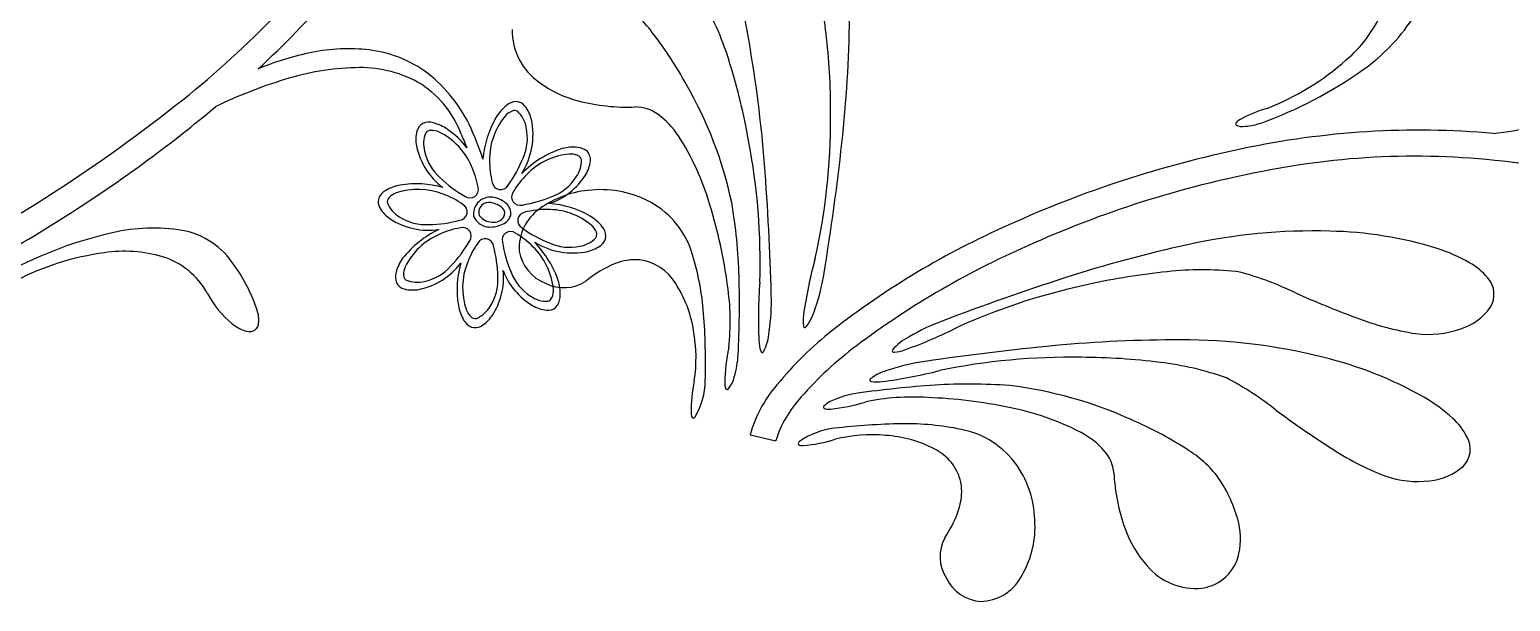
# Model space of a CAD drawing. Extents: x -4 to 4, y -4.07 to 4.07.
# Drawn here: x -0.791 to 0.5, y 1.86 to 2.359 of the extents above; entities that cross this region are included whole.
import ezdxf

# ---------------------------------------------------------------- set-up
doc = ezdxf.new("R2010")
doc.units = 0

msp = doc.modelspace()

# ---------------------------------------------------------------- linework, layer by layer
at = {"color": 7, "linetype": 'CONTINUOUS'}
msp.add_line((-0.162766, 2.005795), (-0.140362, 2.000418), dxfattribs=at)
msp.add_line((-0.162766, 2.005795), (-0.140362, 2.000418), dxfattribs=at)
for centre, radius, start, end in [((-0.663054, 2.264353), 0.506552, 9.824486, 23.957227), ((-0.663054, 2.264353), 0.506552, 9.824486, 23.957227), ((-1.18554, 2.958048), 0.84544, 308.21869, 323.287729), ((-1.124807, 2.903968), 0.787222, 312.658192, 326.048086), ((-0.357164, 2.325338), 0.262511, 5.838953, 18.830246), ((-0.357164, 2.325338), 0.262511, 5.838953, 18.830246), ((-0.329201, 2.296253), 0.101356, 35.655213, 56.617239), ((-0.329201, 2.296253), 0.101356, 35.655213, 56.617239), ((-0.431881, 2.254703), 0.26252, 16.562347, 29.553411), ((-0.431881, 2.254703), 0.26252, 16.562347, 29.553411), ((-1.237939, 2.38571), 1.162023, 353.801439, 359.219694), ((-1.237939, 2.38571), 1.162023, 353.801439, 359.219694), ((0.279084, 2.423518), 0.119434, 310.576633, 335.192745), ((0.279084, 2.423518), 0.119434, 310.576633, 335.192745), ((0.27906, 2.45705), 0.16166, 304.867862, 326.676636), ((0.27906, 2.45705), 0.16166, 304.867862, 326.676636), ((-0.315509, 2.358334), 0.05456, 178.952488, 235.761341), ((-0.315509, 2.358334), 0.05456, 178.952488, 235.761341), ((-0.513805, 2.150199), 0.336671, 28.640225, 37.539056), ((-0.513805, 2.150199), 0.336671, 28.640225, 37.539056), ((-1.30856, 2.150127), 1.162084, 4.525177, 9.943202), ((-1.30856, 2.150127), 1.162084, 4.525177, 9.943202), ((-0.646985, 2.289884), 0.554466, 359.322972, 366.436822), ((-0.646985, 2.289884), 0.554466, 359.322972, 366.436822), ((-0.49419, 2.090819), 0.253579, 101.489695, 112.533495), ((-0.512693, 2.185996), 0.156625, 83.352696, 101.792068), ((-0.507297, 2.236139), 0.106196, 55.3348, 83.11248), ((-0.500116, 2.098777), 0.227408, 91.679444, 107.479915), ((-0.502581, 2.220086), 0.106084, 61.789247, 92.26907), ((-0.520987, 2.221402), 0.126136, 26.027523, 54.027848), ((-0.710039, 2.165946), 0.554469, 10.046179, 17.160029), ((-0.710039, 2.165946), 0.554469, 10.046179, 17.160029), ((0.159118, 2.621075), 0.364838, 289.796366, 305.596381), ((0.159118, 2.621075), 0.364838, 289.796366, 305.596381), ((0.203377, 2.506023), 0.231377, 291.399878, 311.526406), ((0.203377, 2.506023), 0.231377, 291.399878, 311.526406), ((-0.445426, 1.913243), 0.420817, 106.994511, 115.7494), ((-0.49774, 2.237125), 0.088862, 20.47842, 59.345413), ((-0.287823, 2.392404), 0.098374, 233.594787, 255.480778), ((-0.287823, 2.392404), 0.098374, 233.594787, 255.480778), ((-0.528215, 2.133427), 0.357443, 12.105939, 29.892795), ((-0.528215, 2.133427), 0.357443, 12.105939, 29.892795), ((-0.269546, 2.462094), 0.17042, 255.406289, 272.267059), ((-0.269546, 2.462094), 0.17042, 255.406289, 272.267059), ((-1.531709, 3.395907), 1.403609, 296.773173, 308.2628), ((-1.402374, 3.213945), 1.203642, 302.842061, 310.027576), ((-0.349434, 2.26203), 0.040321, 129.559691, 148.767577), ((-0.366064, 2.282684), 0.01381, 91.789342, 130.941718), ((-0.367014, 2.286207), 0.010294, 38.170021, 87.111519), ((-0.382506, 2.273927), 0.030063, 13.362493, 38.322677), ((-0.262646, 2.258668), 0.03314, 53.386762, 90.273706), ((-0.262646, 2.258668), 0.03314, 53.386762, 90.273706), ((-0.286779, 2.225829), 0.073892, 33.586873, 53.55306), ((-0.286779, 2.225829), 0.073892, 33.586873, 53.55306), ((0.326019, 2.164383), 0.131875, 106.846615, 117.630424), ((0.326019, 2.164383), 0.131875, 106.846615, 117.630424), ((-0.443088, 2.268308), 0.010294, 117.140097, 166.082908), ((-0.442508, 2.264705), 0.013811, 73.3076, 112.459976), ((-0.449187, 2.23904), 0.040324, 55.484982, 74.69173), ((-0.467988, 2.211875), 0.073361, 37.082368, 55.407429), ((-0.610985, 2.178892), 0.225664, 17.382097, 25.699395), ((-0.305843, 2.237781), 0.090187, 149.953983, 174.575078), ((-0.415227, 2.267716), 0.063351, 327.590879, 371.987746), ((-0.654982, 2.281755), 0.562427, 347.482196, 360.16072), ((-0.654982, 2.281755), 0.562427, 347.482196, 360.16072), ((0.261833, 2.277022), 0.001456, 131.569125, 222.48105), ((0.261833, 2.277022), 0.001456, 131.569125, 222.48105), ((0.266419, 2.287245), 0.012554, 243.207884, 281.399004), ((0.266419, 2.287245), 0.012554, 243.207884, 281.399004), ((0.271104, 2.269079), 0.013652, 117.218624, 138.576039), ((0.271104, 2.269079), 0.013652, 117.218624, 138.576039), ((0.419814, 1.538648), 0.732891, 84.886794, 102.125905), ((0.419814, 1.538648), 0.732891, 84.886794, 102.125905), ((0.263828, 2.333999), 0.059278, 274.908039, 288.543449), ((0.263828, 2.333999), 0.059278, 274.908039, 288.543449), ((0.424543, 2.763544), 0.498615, 276.97943, 284.998939), ((0.424543, 2.763544), 0.498615, 276.97943, 284.998939), ((-0.423917, 2.263475), 0.030065, 165.930444, 190.889948), ((0.866545, 2.793455), 1.384535, 202.294231, 202.836706), ((-0.415617, 2.143637), 0.226707, 16.044838, 32.878481), ((-0.415617, 2.143637), 0.226707, 16.044838, 32.878481), ((-0.716386, 2.156468), 0.562432, 358.205623, 370.884147), ((-0.716386, 2.156468), 0.562432, 358.205623, 370.884147), ((-2.327363, 2.509365), 2.258436, 350.772944, 353.666915), ((-2.327363, 2.509365), 2.258436, 350.772944, 353.666915), ((-0.394319, 2.269851), 0.060338, 191.525672, 233.147102), ((-0.298984, 2.171507), 0.0884, 108.053622, 135.230848), ((-0.316784, 2.216389), 0.040324, 84.559263, 103.765556), ((-0.313938, 2.242755), 0.013811, 46.790677, 85.941717), ((-0.312118, 2.245918), 0.010293, 353.167892, 402.11136), ((0.46108, 1.312906), 0.962291, 101.704713, 114.451095), ((0.46108, 1.312906), 0.962291, 101.704713, 114.451095), ((0.416445, 1.581607), 0.667218, 81.585578, 100.886768), ((0.416445, 1.581607), 0.667218, 81.585578, 100.886768), ((-0.331758, 2.24819), 0.030064, 328.361725, 353.321909), ((-2.402102, 2.068909), 2.258632, 1.496652, 4.390393), ((-2.402102, 2.068909), 2.258632, 1.496652, 4.390393), ((0.457489, 1.333358), 0.918774, 100.476366, 113.957846), ((0.457489, 1.333358), 0.918774, 100.476366, 113.957846), ((-0.460209, 2.184018), 0.040324, 100.485213, 119.691734), ((-0.453701, 2.140154), 0.084655, 74.098823, 99.41338), ((-0.35603, 2.263451), 0.058734, 288.167039, 328.107249), ((-0.292561, 2.128445), 0.091226, 61.328766, 95.072265), ((-0.292561, 2.128445), 0.091226, 61.328766, 95.072265), ((-0.476591, 2.209025), 0.010294, 162.13988, 211.083348), ((-0.473633, 2.206888), 0.013811, 118.308388, 157.460319), ((-0.389127, 2.1985), 0.014654, 90.180483, 188.759704), ((-0.390411, 2.19982), 0.008772, 75.767362, 197.473465), ((-0.389563, 2.192027), 0.021131, 47.725726, 88.943519), ((-0.392285, 2.187286), 0.021419, 49.42589, 79.153374), ((-0.382532, 2.198879), 0.011347, 350.567595, 410.720415), ((-0.295513, 2.133904), 0.085563, 93.425742, 126.439412), ((-0.295513, 2.133904), 0.085563, 93.425742, 126.439412), ((-0.344498, 2.123063), 0.084853, 59.903024, 85.416792), ((-0.287266, 2.141213), 0.077498, 16.272227, 60.234394), ((-0.287266, 2.141213), 0.077498, 16.272227, 60.234394), ((-0.629769, 2.130864), 0.457662, 1.610682, 9.752652), ((-0.629769, 2.130864), 0.457662, 1.610682, 9.752652), ((-1.632089, 3.569228), 1.62672, 296.679053, 302.853356), ((-0.459618, 2.219164), 0.030065, 210.930156, 235.889886), ((-0.443056, 2.245003), 0.060751, 236.623057, 278.643432), ((-0.389586, 2.202345), 0.015284, 203.426288, 261.362358), ((-0.387441, 2.2055), 0.014059, 216.252547, 270.004855), ((-0.385836, 2.201439), 0.010126, 260.886664, 326.647556), ((-0.383887, 2.201816), 0.013433, 286.922596, 339.080497), ((-0.382943, 2.199069), 0.006418, 330.121255, 404.346803), ((-0.322401, 2.168756), 0.041565, 125.157801, 183.686665), ((-0.322401, 2.168756), 0.041565, 125.157801, 183.686665), ((-0.322857, 2.161996), 0.040325, 39.560196, 58.76649), ((-0.600054, 2.081765), 0.421145, 7.418884, 17.199291), ((-0.600054, 2.081765), 0.421145, 7.418884, 17.199291), ((-0.637315, 1.826351), 0.364829, 103.453479, 119.253722), ((-0.682587, 2.024436), 0.161659, 82.373355, 104.182129), ((-0.669941, 2.116975), 0.068261, 35.071061, 82.585242), ((-0.394796, 2.103317), 0.090519, 115.612265, 141.418442), ((-0.389115, 2.210016), 0.022949, 263.077782, 293.465963), ((-0.3022, 2.178628), 0.013811, 1.789565, 40.941495), ((0.355269, 1.525793), 0.724747, 113.802517, 128.018362), ((0.355269, 1.525793), 0.724747, 113.802517, 128.018362), ((0.328224, 1.677116), 0.506532, 88.393419, 102.526617), ((0.328224, 1.677116), 0.506532, 88.393419, 102.526617), ((0.336188, 1.847558), 0.335949, 72.732935, 88.936174), ((0.336188, 1.847558), 0.335949, 72.732935, 88.936174), ((-0.420674, 2.107565), 0.096583, 18.958763, 43.449358), ((-0.317195, 2.227409), 0.062982, 238.016092, 282.084701), ((-0.310958, 2.195072), 0.030064, 283.364361, 308.323413), ((-0.298677, 2.179578), 0.010293, 308.16811, 357.109827), ((0.383393, 1.479367), 0.755304, 113.318841, 126.926618), ((0.383393, 1.479367), 0.755304, 113.318841, 126.926618), ((0.468045, 1.036663), 1.162069, 102.407438, 107.825463), ((0.468045, 1.036663), 1.162069, 102.407438, 107.825463), ((0.391856, 2.029824), 0.145377, 60.158341, 72.361567), ((0.391856, 2.029824), 0.145377, 60.158341, 72.361567), ((-0.695198, 1.935167), 0.231386, 97.524156, 117.649775), ((-0.707898, 2.046432), 0.119432, 73.857129, 98.473466), ((-0.694176, 2.097664), 0.066414, 28.403834, 72.939718), ((-0.731163, 2.068555), 0.146257, 17.835565, 36.8154), ((-0.432332, 2.136919), 0.040323, 145.483752, 164.690728), ((-0.463138, 2.191783), 0.060334, 281.52372, 323.148254), ((-0.333437, 2.132404), 0.084662, 164.099775, 189.411842), ((-0.328205, 2.171843), 0.036137, 189.171715, 249.297602), ((-0.328205, 2.171843), 0.036137, 189.171715, 249.297602), ((-0.244499, 2.066229), 0.095813, 111.935048, 129.75448), ((-0.244499, 2.066229), 0.095813, 111.935048, 129.75448), ((-0.262714, 2.111474), 0.047038, 85.243505, 111.942223), ((-0.262714, 2.111474), 0.047038, 85.243505, 111.942223), ((-0.264735, 2.11535), 0.043406, 31.380835, 82.158646), ((-0.264735, 2.11535), 0.043406, 31.380835, 82.158646), ((-0.438569, 2.093828), 0.236037, 4.354444, 17.022687), ((-0.438569, 2.093828), 0.236037, 4.354444, 17.022687), ((0.275954, 2.054924), 0.396033, 164.636053, 171.971532), ((0.275954, 2.054924), 0.396033, 164.636053, 171.971532), ((0.436662, 2.106679), 0.056421, 39.549813, 60.789305), ((0.436662, 2.106679), 0.056421, 39.549813, 60.789305), ((-0.457996, 2.143599), 0.01381, 163.309156, 202.461531), ((-0.436599, 2.142447), 0.059006, 326.206595, 366.445498), ((-0.321585, 2.170568), 0.06034, 200.87089, 239.220012), ((-1.082068, 2.121238), 0.910059, 357.133583, 361.416058), ((-1.082068, 2.121238), 0.910059, 357.133583, 361.416058), ((-0.279964, 2.175973), 0.184072, 341.015057, 351.0169), ((-0.279964, 2.175973), 0.184072, 341.015057, 351.0169), ((0.808661, -0.005276), 2.258263, 107.960108, 110.854308), ((0.808661, -0.005276), 2.258263, 107.960108, 110.854308), ((0.255079, 1.596208), 0.554481, 95.190681, 102.304303), ((0.255079, 1.596208), 0.554481, 95.190681, 102.304303), ((0.231391, 1.88723), 0.262523, 82.797281, 95.788116), ((0.231391, 1.88723), 0.262523, 82.797281, 95.788116), ((0.192827, 1.88426), 0.272947, 63.999995, 74.818563), ((0.192827, 1.88426), 0.272947, 63.999995, 74.818563), ((0.464252, 2.128335), 0.021375, 327.6201, 401.881074), ((0.464252, 2.128335), 0.021375, 327.6201, 401.881074), ((-0.559277, 2.169717), 0.086523, 207.880492, 230.802055), ((-0.461598, 2.143018), 0.010294, 207.140425, 256.08258), ((-0.456764, 2.162189), 0.030065, 255.928588, 280.888093), ((-0.32494, 2.168763), 0.034658, 242.432657, 303.579338), ((-0.32494, 2.168763), 0.034658, 242.432657, 303.579338), ((-0.368497, 2.129348), 0.040326, 354.560278, 373.765889), ((-0.317167, 2.080277), 0.106465, 8.898815, 32.802192), ((-0.317167, 2.080277), 0.106465, 8.898815, 32.802192), ((-0.377874, 2.105164), 0.19788, 353.225046, 369.00727), ((-0.377874, 2.105164), 0.19788, 353.225046, 369.00727), ((0.240511, 2.106819), 0.396038, 175.359974, 182.695453), ((0.240511, 2.106819), 0.396038, 175.359974, 182.695453), ((0.248724, 1.586753), 0.562425, 101.466475, 114.144999), ((0.248724, 1.586753), 0.562425, 101.466475, 114.144999), ((0.712595, 3.034441), 0.989374, 246.145686, 249.436301), ((0.712595, 3.034441), 0.989374, 246.145686, 249.436301), ((-0.377308, 2.125897), 0.040325, 190.485327, 209.69162), ((-0.336693, 2.144324), 0.030065, 238.362178, 263.321456), ((-0.338965, 2.124683), 0.010293, 263.167673, 312.111579), ((-0.342129, 2.126503), 0.01381, 316.791394, 355.942879), ((-0.328233, 2.122314), 0.184077, 351.737719, 361.739333), ((-0.328233, 2.122314), 0.184077, 351.737719, 361.739333), ((0.442139, 2.145411), 0.049262, 287.111998, 324.618542), ((0.442139, 2.145411), 0.049262, 287.111998, 324.618542), ((-0.615507, 2.106168), 0.024642, 349.851505, 376.947828), ((-0.400179, 2.112473), 0.01381, 208.308882, 247.46059), ((-0.412454, 2.126488), 0.030065, 300.928957, 325.888461), ((-0.790223, 2.067698), 0.588661, 358.563425, 364.291581), ((-0.790223, 2.067698), 0.588661, 358.563425, 364.291581), ((-0.084751, 2.105271), 0.031836, 171.027266, 187.991747), ((-0.084751, 2.105271), 0.031836, 171.027266, 187.991747), ((-0.150649, 2.128125), 0.046334, 322.164409, 344.94574), ((-0.150649, 2.128125), 0.046334, 322.164409, 344.94574), ((0.06953, 1.932758), 0.184068, 110.610631, 120.612703), ((0.06953, 1.932758), 0.184068, 110.610631, 120.612703), ((0.456547, 2.3443), 0.253285, 248.830484, 261.125808), ((0.456547, 2.3443), 0.253285, 248.830484, 261.125808), ((-0.590928, 2.131318), 0.036763, 231.207768, 249.736625), ((-0.599082, 2.108013), 0.012084, 247.735747, 286.627009), ((-0.598308, 2.103082), 0.007169, 291.981404, 349.906946), ((-0.402316, 2.109515), 0.010294, 252.137682, 301.080056), ((-0.341433, 2.072881), 0.131631, 351.215085, 370.445501), ((-0.341433, 2.072881), 0.131631, 351.215085, 370.445501), ((-0.192269, 2.09936), 0.046335, 332.888407, 355.669738), ((-0.192269, 2.09936), 0.046335, 332.888407, 355.669738), ((0.104508, 1.849434), 0.315336, 128.342178, 140.634302), ((0.104508, 1.849434), 0.315336, 128.342178, 140.634302), ((-0.115014, 2.10057), 0.001293, 167.745538, 317.899519), ((-0.115014, 2.10057), 0.001293, 167.745538, 317.899519), ((-0.003399, 2.049773), 0.046333, 116.680765, 139.462777), ((-0.003399, 2.049773), 0.046333, 116.680765, 139.462777), ((-0.161076, 2.452874), 0.396039, 289.655528, 296.991007), ((-0.161076, 2.452874), 0.396039, 289.655528, 296.991007), ((0.428026, 2.178751), 0.085359, 262.898939, 289.582057), ((0.428026, 2.178751), 0.085359, 262.898939, 289.582057), ((-0.019358, 2.048107), 0.165489, 168.245446, 178.855455), ((-0.019358, 2.048107), 0.165489, 168.245446, 178.855455), ((-0.123268, 2.089166), 0.031836, 181.749322, 198.71403), ((-0.123268, 2.089166), 0.031836, 181.749322, 198.71403), ((-0.152129, 2.078917), 0.001293, 178.473685, 328.626082), ((-0.152129, 2.078917), 0.001293, 178.473685, 328.626082), ((0.124935, 1.825174), 0.323587, 127.1294, 138.676636), ((0.124935, 1.825174), 0.323587, 127.1294, 138.676636), ((-0.037569, 2.079122), 0.001293, 143.73362, 293.884719), ((-0.037569, 2.079122), 0.001293, 143.73362, 293.884719), ((-0.039064, 2.109711), 0.031836, 273.636037, 290.600518), ((-0.039064, 2.109711), 0.031836, 273.636037, 290.600518), ((0.319243, -0.164516), 2.258445, 95.493823, 98.387793), ((0.319243, -0.164516), 2.258445, 95.493823, 98.387793), ((0.211558, 0.926566), 1.162068, 89.94112, 95.359145), ((0.211558, 0.926566), 1.162068, 89.94112, 95.359145), ((0.213281, 1.582081), 0.506553, 75.92711, 90.059851), ((0.213281, 1.582081), 0.506553, 75.92711, 90.059851), ((-0.252696, 2.079422), 0.079633, 343.223577, 357.341249), ((-0.252696, 2.079422), 0.079633, 343.223577, 357.341249), ((0.015876, 1.887556), 0.184071, 98.144524, 108.146367), ((0.015876, 1.887556), 0.184071, 98.144524, 108.146367), ((0.116153, 1.511028), 0.562426, 89.00011, 101.678634), ((0.116153, 1.511028), 0.562426, 89.00011, 101.678634), ((0.1244, 1.518887), 0.554484, 82.724426, 89.838047), ((0.1244, 1.518887), 0.554484, 82.724426, 89.838047), ((0.164092, 1.808164), 0.262523, 70.330991, 83.321827), ((0.164092, 1.808164), 0.262523, 70.330991, 83.321827), ((0.257854, 1.746801), 0.335953, 60.266741, 76.469752), ((0.257854, 1.746801), 0.335953, 60.266741, 76.469752), ((-0.083537, 2.025729), 0.13064, 168.050865, 180.546595), ((-0.083537, 2.025729), 0.13064, 168.050865, 180.546595), ((-0.266172, 2.053939), 0.064433, 329.811489, 359.111833), ((-0.266172, 2.053939), 0.064433, 329.811489, 359.111833), ((-0.201455, 2.062022), 0.025619, 320.255608, 347.409333), ((-0.201455, 2.062022), 0.025619, 320.255608, 347.409333), ((-0.057104, 2.053591), 0.001293, 131.268227, 281.41875), ((-0.057104, 2.053591), 0.001293, 131.268227, 281.41875), ((-0.030075, 2.017558), 0.046333, 104.215116, 126.997128), ((-0.030075, 2.017558), 0.046333, 104.215116, 126.997128), ((-0.051961, 2.083783), 0.031836, 261.169915, 278.134623), ((-0.051961, 2.083783), 0.031836, 261.169915, 278.134623), ((-0.097014, 2.445177), 0.396023, 277.188742, 284.52445), ((-0.097014, 2.445177), 0.396023, 277.188742, 284.52445), ((0.125795, 1.813589), 0.272947, 51.533383, 62.35195), ((0.125795, 1.813589), 0.272947, 51.533383, 62.35195), ((-0.172252, 2.050853), 0.012574, 177.450759, 202.942797), ((-0.172252, 2.050853), 0.012574, 177.450759, 202.942797), ((-0.182699, 2.046428), 0.001228, 202.805305, 320.188263), ((-0.182699, 2.046428), 0.001228, 202.805305, 320.188263), ((-0.050049, 1.97329), 0.11731, 139.522633, 163.913531), ((-0.050049, 1.97329), 0.11731, 139.522633, 163.913531), ((-0.058154, 1.963129), 0.079633, 97.944825, 112.062269), ((-0.058154, 1.963129), 0.079633, 97.944825, 112.062269), ((0.05987, 1.141041), 0.91015, 93.868222, 98.15024), ((0.05987, 1.141041), 0.91015, 93.868222, 98.15024), ((0.027795, 1.592419), 0.457638, 85.531844, 93.674043), ((0.027795, 1.592419), 0.457638, 85.531844, 93.674043), ((0.020996, 1.693765), 0.357431, 65.39161, 83.178922), ((0.020996, 1.693765), 0.357431, 65.39161, 83.178922), ((-0.045249, 1.970926), 0.09958, 136.999417, 162.772782), ((-0.045249, 1.970926), 0.09958, 136.999417, 162.772782), ((-0.097457, 2.029788), 0.001228, 135.098898, 252.480811), ((-0.097457, 2.029788), 0.001228, 135.098898, 252.480811), ((-0.080203, 2.012549), 0.025618, 107.873523, 135.027474), ((-0.080203, 2.012549), 0.025618, 107.873523, 135.027474), ((-0.094012, 2.040599), 0.012574, 252.340866, 277.832905), ((-0.094012, 2.040599), 0.012574, 252.340866, 277.832905), ((-0.110829, 2.192587), 0.165486, 276.429488, 287.039497), ((-0.110829, 2.192587), 0.165486, 276.429488, 287.039497), ((-0.020995, 1.840857), 0.197876, 86.277245, 102.059697), ((-0.020995, 1.840857), 0.197876, 86.277245, 102.059697), ((-0.02383, 1.617478), 0.421129, 78.085058, 87.865694), ((-0.02383, 1.617478), 0.421129, 78.085058, 87.865694), ((0.020791, 1.80682), 0.2267, 62.405981, 79.239853), ((0.020791, 1.80682), 0.2267, 62.405981, 79.239853), ((0.881594, 2.824463), 0.989383, 233.679726, 236.97034), ((0.881594, 2.824463), 0.989383, 233.679726, 236.97034), ((0.351554, 1.912754), 0.145381, 47.692474, 59.895472), ((0.351554, 1.912754), 0.145381, 47.692474, 59.895472), ((-0.208583, 2.024074), 0.005603, 175.807363, 220.322286), ((-0.208583, 2.024074), 0.005603, 175.807363, 220.322286), ((-0.212276, 2.02232), 0.00196, 252.813378, 336.518395), ((-0.212276, 2.02232), 0.00196, 252.813378, 336.518395), ((-0.020319, 1.4267), 0.588767, 90.993194, 96.720205), ((-0.020319, 1.4267), 0.588767, 90.993194, 96.720205), ((-0.026692, 1.779393), 0.236017, 78.261324, 90.93048), ((-0.026692, 1.779393), 0.236017, 78.261324, 90.93048), ((0.036375, 1.709666), 0.336651, 57.745256, 66.644544), ((0.036375, 1.709666), 0.336651, 57.745256, 66.644544), ((0.411894, 1.978127), 0.056422, 27.083616, 48.322881), ((0.411894, 1.978127), 0.056422, 27.083616, 48.322881), ((-0.082289, 1.947364), 0.064431, 96.172195, 125.473215), ((-0.082289, 1.947364), 0.064431, 96.172195, 125.473215), ((-0.127198, 2.12662), 0.130637, 274.737595, 287.233554), ((-0.127198, 2.12662), 0.130637, 274.737595, 287.233554), ((-0.056496, 1.874173), 0.131624, 84.83898, 104.070079), ((-0.056496, 1.874173), 0.131624, 84.83898, 104.070079), ((-0.051367, 1.899012), 0.106463, 62.482334, 86.385937), ((-0.051367, 1.899012), 0.106463, 62.482334, 86.385937), ((0.006555, 1.934396), 0.077498, 35.050221, 79.012167), ((0.006555, 1.934396), 0.077498, 35.050221, 79.012167), ((0.090765, 1.942675), 0.073892, 41.731483, 61.69767), ((0.090765, 1.942675), 0.073892, 41.731483, 61.69767), ((0.443509, 1.993317), 0.021376, 315.154341, 389.415521), ((0.443509, 1.993317), 0.021376, 315.154341, 389.415521), ((-0.118737, 1.998118), 0.00196, 118.766479, 202.472296), ((-0.118737, 1.998118), 0.00196, 118.766479, 202.472296), ((-0.117331, 2.001956), 0.005603, 234.961042, 279.475303), ((-0.117331, 2.001956), 0.005603, 234.961042, 279.475303), ((-0.021272, 1.95445), 0.043406, 13.125868, 63.903679), ((-0.021272, 1.95445), 0.043406, 13.125868, 63.903679), ((0.121241, 1.969729), 0.03314, 5.011192, 41.89769), ((0.121241, 1.969729), 0.03314, 5.011192, 41.89769), ((0.164796, 1.906922), 0.101353, 38.66588, 59.62836), ((0.164796, 1.906922), 0.101353, 38.66588, 59.62836), ((0.482603, 2.205849), 0.253279, 236.363961, 248.659514), ((0.482603, 2.205849), 0.253279, 236.363961, 248.659514), ((-0.00567, 1.927949), 0.091225, 0.212507, 33.956007), ((-0.00567, 1.927949), 0.091225, 0.212507, 33.956007), ((0.425606, 2.014764), 0.049262, 274.64472, 312.151487), ((0.425606, 2.014764), 0.049262, 274.64472, 312.151487), ((-0.025318, 1.956106), 0.047038, 343.341756, 370.040474), ((-0.025318, 1.956106), 0.047038, 343.341756, 370.040474), ((0.324437, 1.981595), 0.170418, 183.017507, 199.878276), ((0.324437, 1.981595), 0.170418, 183.017507, 199.878276), ((0.143309, 1.898299), 0.123699, 15.932094, 35.565028), ((0.143309, 1.898299), 0.123699, 15.932094, 35.565028), ((0.419021, 2.050367), 0.08536, 250.432607, 277.115499), ((0.419021, 2.050367), 0.08536, 250.432607, 277.115499), ((-0.072049, 1.970076), 0.095812, 325.529728, 343.34916), ((-0.072049, 1.970076), 0.095812, 325.529728, 343.34916), ((0.000038, 1.925512), 0.085561, 328.844515, 361.85841), ((0.000038, 1.925512), 0.085561, 328.844515, 361.85841), ((0.256727, 1.956976), 0.098372, 199.803077, 221.689067), ((0.256727, 1.956976), 0.098372, 199.803077, 221.689067), ((0.202819, 1.91509), 0.061866, 348.006326, 376.107569), ((0.202819, 1.91509), 0.061866, 348.006326, 376.107569), ((0.037458, 1.899421), 0.034658, 151.705694, 212.851949), ((0.037458, 1.899421), 0.034658, 151.705694, 212.851949), ((0.225596, 1.910174), 0.038564, 278.609542, 348.118125), ((0.225596, 1.910174), 0.038564, 278.609542, 348.118125), ((0.225352, 1.926271), 0.05456, 219.523154, 276.331791), ((0.225352, 1.926271), 0.05456, 219.523154, 276.331791), ((0.040825, 1.896453), 0.036136, 205.987084, 266.113184), ((0.040825, 1.896453), 0.036136, 205.987084, 266.113184), ((0.037217, 1.901949), 0.041564, 271.597225, 330.126303), ((0.037217, 1.901949), 0.041564, 271.597225, 330.126303)]:
    msp.add_arc(centre, radius, start, end, dxfattribs=at)
at = {"color": 2, "linetype": 'CONTINUOUS'}
for centre, radius, start, end in [((-0.362585, 2.27126), 0.018563, 113.85205, 137.422582), ((-0.367993, 2.28335), 0.005319, 58.849808, 113.237584), ((-0.382618, 2.269665), 0.025191, 9.781944, 46.385914), ((-0.441022, 2.266105), 0.00532, 91.005831, 145.391874), ((-0.440987, 2.252857), 0.018567, 66.830891, 90.398022), ((-0.330488, 2.246155), 0.059273, 140.546821, 180.944571), ((-0.399195, 2.264772), 0.042405, 335.624509, 372.49225), ((-0.422067, 2.259635), 0.02519, 157.864036, 194.470017), ((-0.459939, 2.216789), 0.059271, 23.305025, 63.70433), ((-0.404941, 2.261983), 0.042407, 191.759972, 228.627266), ((-0.462048, 2.287677), 0.109227, 324.002099, 338.288945), ((-0.314613, 2.191775), 0.059268, 95.546523, 135.947827), ((-0.319558, 2.232215), 0.018567, 68.852714, 92.419618), ((-0.33485, 2.245255), 0.025191, 324.782365, 361.386781), ((-0.314831, 2.244591), 0.00532, 13.857904, 68.244813), ((-0.471153, 2.209745), 0.072386, 9.53612, 24.914333), ((-0.317296, 2.244348), 0.072462, 179.343798, 194.706269), ((-0.306608, 2.1812), 0.072403, 134.337588, 149.712151), ((-0.452077, 2.160684), 0.059269, 68.304384, 108.70591), ((-0.357025, 2.308703), 0.109255, 225.963344, 240.246766), ((-0.406839, 2.219734), 0.00735, 233.169492, 375.816026), ((-0.380113, 2.227032), 0.00735, 188.443669, 331.082637), ((-0.350031, 2.253518), 0.042406, 290.62445, 327.491744), ((-0.473572, 2.208929), 0.00532, 136.011844, 190.396805), ((-0.455595, 2.217757), 0.02519, 202.865242, 239.470106), ((-0.46418, 2.199587), 0.018567, 111.833397, 135.400754), ((-0.455046, 2.147731), 0.072431, 54.540593, 69.910136), ((-0.416612, 2.200311), 0.00735, 278.169609, 420.806611), ((-0.363224, 2.213338), 0.00735, 143.444814, 286.083934), ((-0.378285, 2.314177), 0.109248, 279.004103, 293.287981), ((-0.445145, 2.231528), 0.042407, 236.759573, 273.626867), ((-0.357852, 2.192677), 0.00735, 98.438611, 241.082421), ((-0.340538, 2.129906), 0.072416, 89.34145, 104.713275), ((-0.338727, 2.143057), 0.059268, 50.545389, 90.946693), ((-0.444299, 2.298432), 0.109242, 270.963509, 285.248528), ((-0.403013, 2.114889), 0.072453, 99.544661, 114.909185), ((-0.413024, 2.179267), 0.00735, 323.166405, 465.809307), ((-0.371546, 2.175789), 0.00735, 53.441214, 196.080183), ((-0.403701, 2.119149), 0.072432, 44.341162, 59.709793), ((-0.297204, 2.274622), 0.109236, 234.003626, 248.289102), ((-0.313626, 2.175149), 0.018566, 23.851144, 47.418955), ((-0.301533, 2.180557), 0.005319, 328.854356, 383.242997), ((-0.410079, 2.126167), 0.059271, 113.305331, 153.704857), ((-0.501989, 2.229078), 0.10925, 315.962697, 330.246575), ((-0.341031, 2.131066), 0.072419, 144.541147, 159.912743), ((-0.393602, 2.169493), 0.00735, 8.16813, 150.809973), ((-0.491722, 2.141806), 0.109242, 0.963509, 15.248528), ((-0.270709, 2.190852), 0.109247, 189.004799, 203.288905), ((-0.393109, 2.127178), 0.059268, 5.546107, 45.946967), ((-0.320112, 2.21176), 0.042406, 245.624733, 282.492027), ((-0.315219, 2.195184), 0.025192, 279.781688, 316.384318), ((-0.353975, 2.134028), 0.059269, 158.304061, 198.704699), ((-0.446148, 2.145119), 0.018567, 156.830551, 180.398362), ((-0.459396, 2.145083), 0.00532, 181.007926, 235.396784), ((-0.455275, 2.181165), 0.042408, 281.761946, 318.627453), ((-0.424816, 2.140961), 0.042406, 326.758518, 363.626928), ((-0.331365, 2.162597), 0.042407, 200.62512, 237.491074), ((-0.452925, 2.164042), 0.025194, 247.867326, 284.46951), ((-0.35267, 2.132123), 0.018568, 338.852848, 362.419525), ((-0.411047, 2.130512), 0.02519, 292.863951, 329.469038), ((-0.339628, 2.147414), 0.025191, 234.780619, 271.385483), ((-0.340293, 2.127395), 0.005319, 283.857038, 338.245679), ((-0.392878, 2.121925), 0.018566, 201.830319, 225.399491), ((-0.40222, 2.112533), 0.00532, 226.010978, 280.397671)]:
    msp.add_arc(centre, radius, start, end, dxfattribs=at)

doc.saveas('drawing.dxf')
